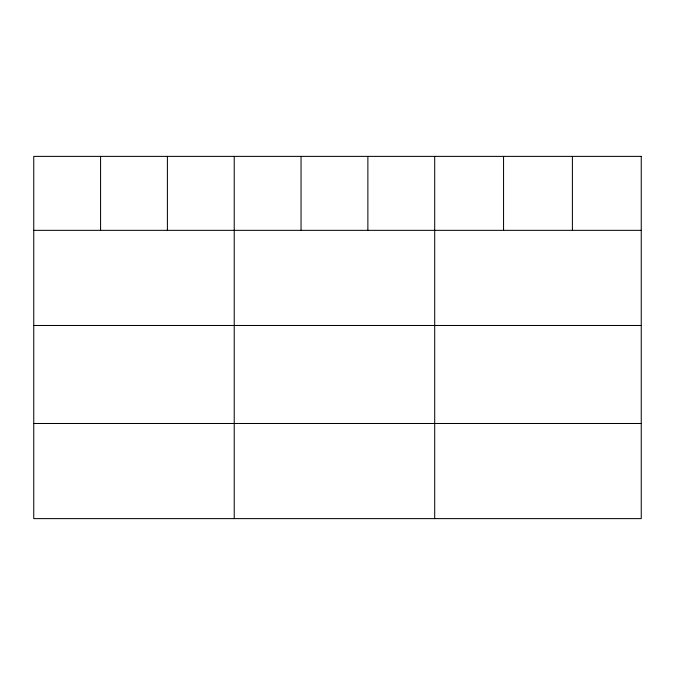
<?xml version="1.0" encoding="UTF-8"?>
<svg xmlns="http://www.w3.org/2000/svg" width="675" height="675" viewBox="0 0 675 675"><rect width="100%" height="100%" fill="white"/><g stroke="black" fill="none" stroke-linecap="round" stroke-linejoin="round"><path stroke-width="1.01" d="M33.75 230.344L641.25 230.344M33.75 325.477L641.25 325.477M33.75 423.487L641.25 423.487M572.4 156.381L572.4 230.344M503.55 156.381L503.55 230.344M434.7 156.381L434.7 518.619M367.875 156.381L367.875 230.344M301.05 156.381L301.05 230.344M234.225 156.381L234.225 518.619M167.4 156.381L167.4 230.344M100.575 156.381L100.575 230.344M641.25 156.381L33.75 156.381L33.75 518.619L641.25 518.619L641.25 156.381"/></g></svg>
